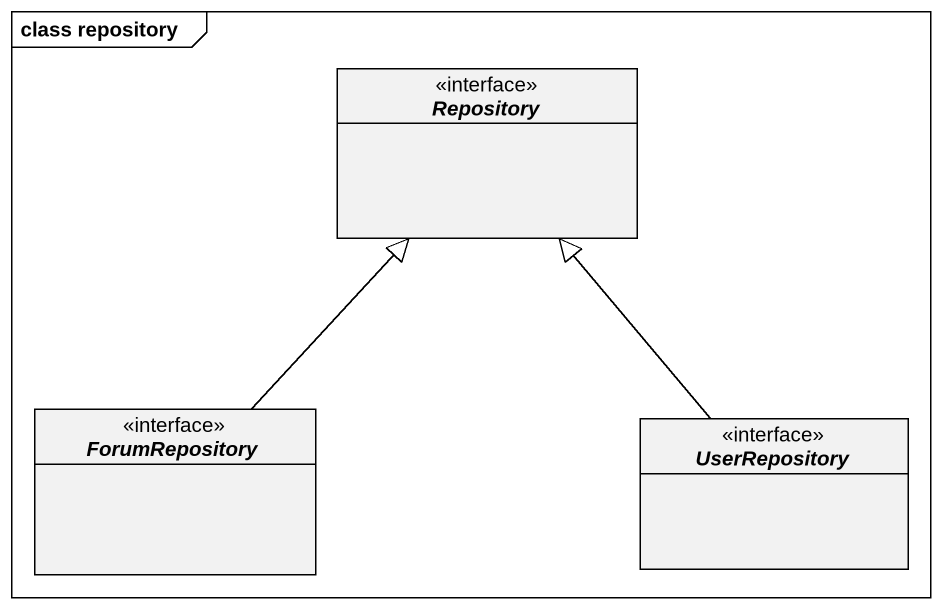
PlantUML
@startuml
mainframe class repository
hide circle
hide empty members
interface Repository <<interface>>
interface ForumRepository <<interface>>
interface UserRepository <<interface>>
ForumRepository -up-|> Repository
UserRepository -up-|> Repository
@enduml
